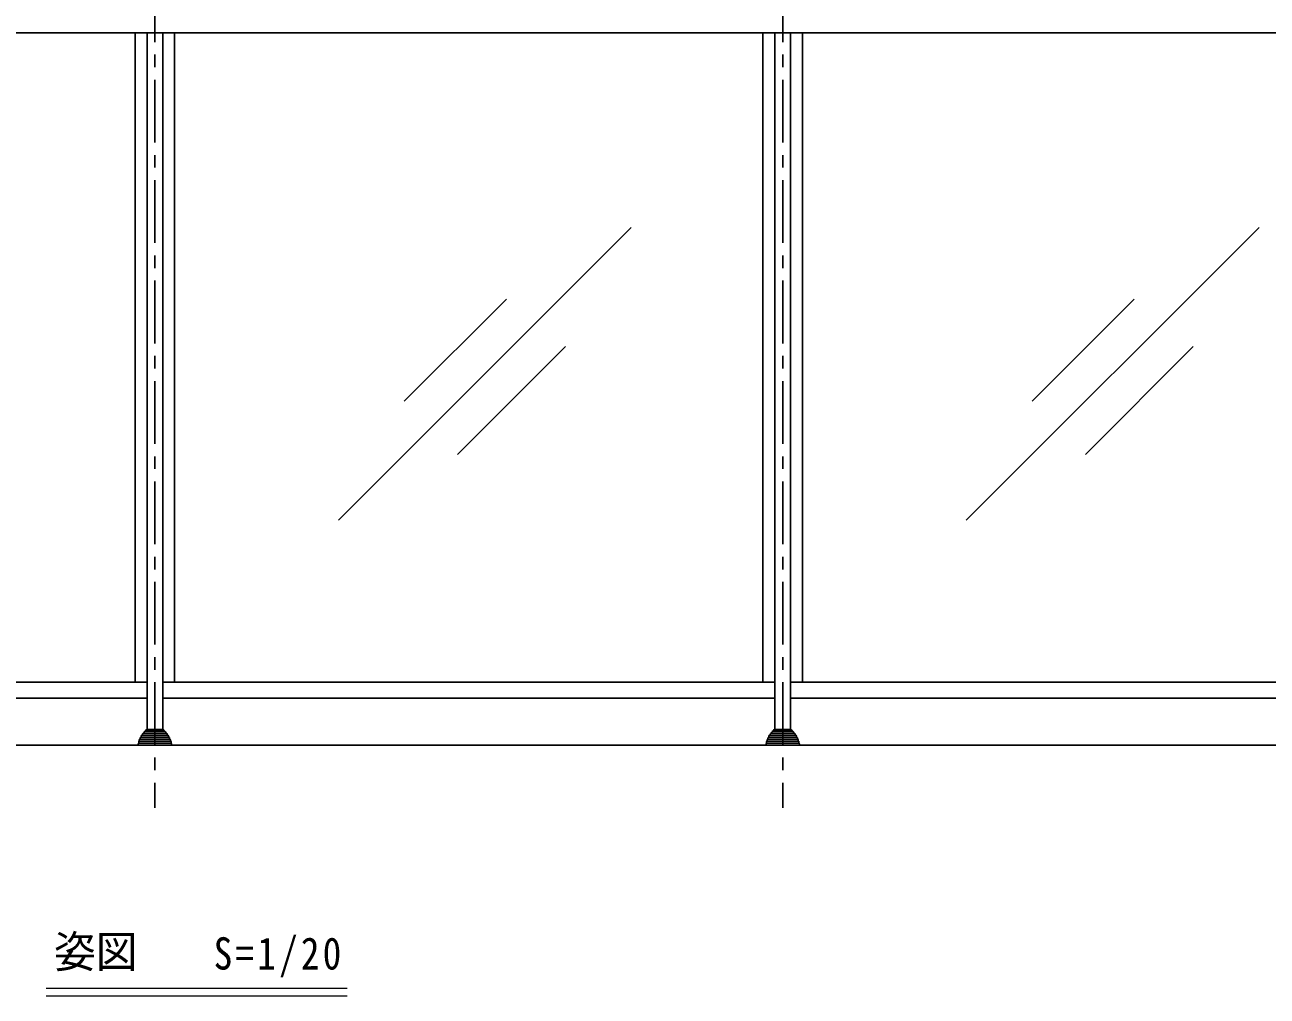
# Model space of a CAD drawing. Units: millimetres at full size, sheet at 1:5, with parts at other scales. Extents: x -1050 to 1050, y -742 to 742.
# Drawn here: x 300.7 to 795.4, y 45 to 431.9 of the extents above; entities that cross this region are included whole.
import ezdxf
from ezdxf.enums import TextEntityAlignment as Align

# ---------------------------------------------------------------- set-up
doc = ezdxf.new("R2010")
doc.units = ezdxf.units.MM
doc.header["$LTSCALE"] = 5
doc.linetypes.add('CHAIN1', pattern=[8, 5, -1, 1, -1])
doc.layers.add('0-9_文字', color=3, linetype='Continuous', lineweight=20)
doc.layers.add('1-6_姿図', color=7, linetype='Continuous')
doc.styles.add('ＭＳ ゴシック', font='')
doc.styles.get('ＭＳ ゴシック').set_extended_font_data('MS Gothic')

msp = doc.modelspace()

# ---------------------------------------------------------------- linework, layer by layer
at = {"layer": '0-9_文字'}
for p, q in [((429.008, 48), (309.255, 48)), ((429.008, 45), (309.255, 45))]:
    msp.add_line(p, q, dxfattribs=at)
at = {"layer": '1-6_姿図', "linetype": 'CHAIN1'}
for p, q in [((352.5, 570), (352.5, 120)), ((602.5, 570), (602.5, 120))]:
    msp.add_line(p, q, dxfattribs=at)
at = {"layer": '1-6_姿図'}
for p, q in [((-90, 428.75), (872.5, 428.75)), ((344.625, 170), (344.625, 428.75)), ((349.375, 151.25), (349.375, 428.75)), ((355.625, 428.75), (355.625, 151.25)), ((360.375, 428.75), (360.375, 170)), ((594.625, 170), (594.625, 428.75)), ((599.375, 151.25), (599.375, 428.75)), ((605.625, 428.75), (605.625, 151.25)), ((610.375, 428.75), (610.375, 170)), ((425.598, 234.536), (542.202, 351.14)), ((675.598, 234.536), (792.202, 351.14)), ((451.83, 281.982), (492.496, 322.647)), ((701.83, 281.982), (742.496, 322.647)), ((473.043, 260.769), (515.969, 303.694)), ((723.043, 260.769), (765.969, 303.694)), ((349.375, 170), (105.625, 170)), ((599.375, 170), (355.625, 170)), ((849.375, 170), (605.625, 170)), ((349.375, 163.75), (105.625, 163.75)), ((599.375, 163.75), (355.625, 163.75)), ((849.375, 163.75), (605.625, 163.75)), ((347.033, 148.524), (347.033, 148.2)), ((347.485, 149.001), (352.5, 149.001)), ((347.549, 149.302), (347.549, 149.001)), ((348.007, 149.8), (352.5, 149.8)), ((348.198, 150.1), (348.198, 149.8)), ((348.652, 150.6), (352.5, 150.6)), ((348.875, 150.75), (348.875, 150.6)), ((349.375, 151.25), (352.5, 151.25)), ((355.625, 151.25), (352.5, 151.25)), ((356.348, 150.6), (352.5, 150.6)), ((356.993, 149.8), (352.5, 149.8)), ((357.515, 149.001), (352.5, 149.001)), ((356.125, 150.75), (356.125, 150.6)), ((356.802, 150.1), (356.802, 149.8)), ((357.451, 149.302), (357.451, 149.001)), ((357.967, 148.524), (357.967, 148.2)), ((597.033, 148.524), (597.033, 148.2)), ((597.485, 149.001), (602.5, 149.001)), ((597.549, 149.302), (597.549, 149.001)), ((598.007, 149.8), (602.5, 149.8)), ((598.198, 150.1), (598.198, 149.8)), ((598.652, 150.6), (602.5, 150.6)), ((598.875, 150.75), (598.875, 150.6)), ((599.375, 151.25), (602.5, 151.25)), ((605.625, 151.25), (602.5, 151.25)), ((606.348, 150.6), (602.5, 150.6)), ((606.993, 149.8), (602.5, 149.8)), ((607.515, 149.001), (602.5, 149.001)), ((606.125, 150.75), (606.125, 150.6)), ((606.802, 150.1), (606.802, 149.8)), ((607.451, 149.302), (607.451, 149.001)), ((607.967, 148.524), (607.967, 148.2)), ((877.5, 145), (-90, 145)), ((345.875, 145.482), (345.875, 145)), ((346.066, 146.311), (346.066, 145.8)), ((346.066, 145.8), (352.5, 145.8)), ((346.312, 147.014), (346.312, 146.599)), ((346.312, 146.6), (352.5, 146.6)), ((346.63, 147.76), (346.63, 147.407)), ((346.63, 147.407), (352.5, 147.407)), ((347.033, 148.2), (352.5, 148.2)), ((357.967, 148.2), (352.5, 148.2)), ((358.37, 147.407), (352.5, 147.407)), ((358.688, 146.6), (352.5, 146.6)), ((358.934, 145.8), (352.5, 145.8)), ((358.37, 147.76), (358.37, 147.407)), ((358.688, 147.014), (358.688, 146.599)), ((358.934, 146.311), (358.934, 145.8)), ((359.125, 145.482), (359.125, 145)), ((595.875, 145.482), (595.875, 145)), ((596.066, 146.311), (596.066, 145.8)), ((596.066, 145.8), (602.5, 145.8)), ((596.312, 147.014), (596.312, 146.599)), ((596.312, 146.6), (602.5, 146.6)), ((596.63, 147.76), (596.63, 147.407)), ((596.63, 147.407), (602.5, 147.407)), ((597.033, 148.2), (602.5, 148.2)), ((607.967, 148.2), (602.5, 148.2)), ((608.37, 147.407), (602.5, 147.407)), ((608.688, 146.6), (602.5, 146.6)), ((608.934, 145.8), (602.5, 145.8)), ((608.37, 147.76), (608.37, 147.407)), ((608.688, 147.014), (608.688, 146.599)), ((608.934, 146.311), (608.934, 145.8)), ((609.125, 145.482), (609.125, 145))]:
    msp.add_line(p, q, dxfattribs=at)
for centre, radius, start, end in [((347.498, 148.536), 0.466, 91.64474, 181.439), ((348.037, 149.312), 0.488, 86.57068, 181.25523), ((348.709, 150.089), 0.512, 86.56134, 178.79631), ((349.375, 150.75), 0.5, 90, 180), ((355.625, 150.75), 0.5, 0, 90), ((356.291, 150.089), 0.512, 1.20369, 93.43866), ((356.963, 149.312), 0.488, 358.74477, 93.42932), ((357.502, 148.536), 0.466, 358.561, 88.35526), ((597.498, 148.536), 0.466, 91.64474, 181.439), ((598.037, 149.312), 0.488, 86.57068, 181.25523), ((598.709, 150.089), 0.512, 86.56134, 178.79631), ((599.375, 150.75), 0.5, 90, 180), ((605.625, 150.75), 0.5, 0, 90), ((606.291, 150.089), 0.512, 1.20369, 93.43866), ((606.963, 149.312), 0.488, 358.74477, 93.42932), ((607.502, 148.536), 0.466, 358.561, 88.35526), ((346.239, 145.48), 0.364, 118.33625, 179.71056), ((346.369, 146.303), 0.303, 100.92102, 178.46143), ((346.681, 147.04), 0.37, 97.87545, 184.11221), ((347.045, 147.785), 0.415, 91.62275, 183.49063), ((357.955, 147.785), 0.415, 356.50937, 88.37725), ((358.319, 147.04), 0.37, 355.88779, 82.12455), ((358.631, 146.303), 0.303, 1.53857, 79.07898), ((358.761, 145.48), 0.364, 0.28944, 61.66375), ((596.239, 145.48), 0.364, 118.33625, 179.71056), ((596.369, 146.303), 0.303, 100.92102, 178.46143), ((596.681, 147.04), 0.37, 97.87545, 184.11221), ((597.045, 147.785), 0.415, 91.62275, 183.49063), ((607.955, 147.785), 0.415, 356.50937, 88.37725), ((608.319, 147.04), 0.37, 355.88779, 82.12455), ((608.631, 146.303), 0.303, 1.53857, 79.07898), ((608.761, 145.48), 0.364, 0.28944, 61.66375)]:
    msp.add_arc(centre, radius, start, end, dxfattribs=at)

# ---------------------------------------------------------------- texts
at = {"layer": '0-9_文字', "style": 'ＭＳ ゴシック', "width": 0.95}
msp.add_text('姿図', height=12.83, dxfattribs=at).set_placement((312.321, 52.481), align=Align.BOTTOM_LEFT)
at = {"layer": '0-9_文字', "insert": (375.914, 52.481), "char_height": 12.83, "attachment_point": 7, "style": 'ＭＳ ゴシック'}
msp.add_mtext('\\T1.17;\\W0.85;S=1/20', dxfattribs=at)

doc.saveas('drawing.dxf')
